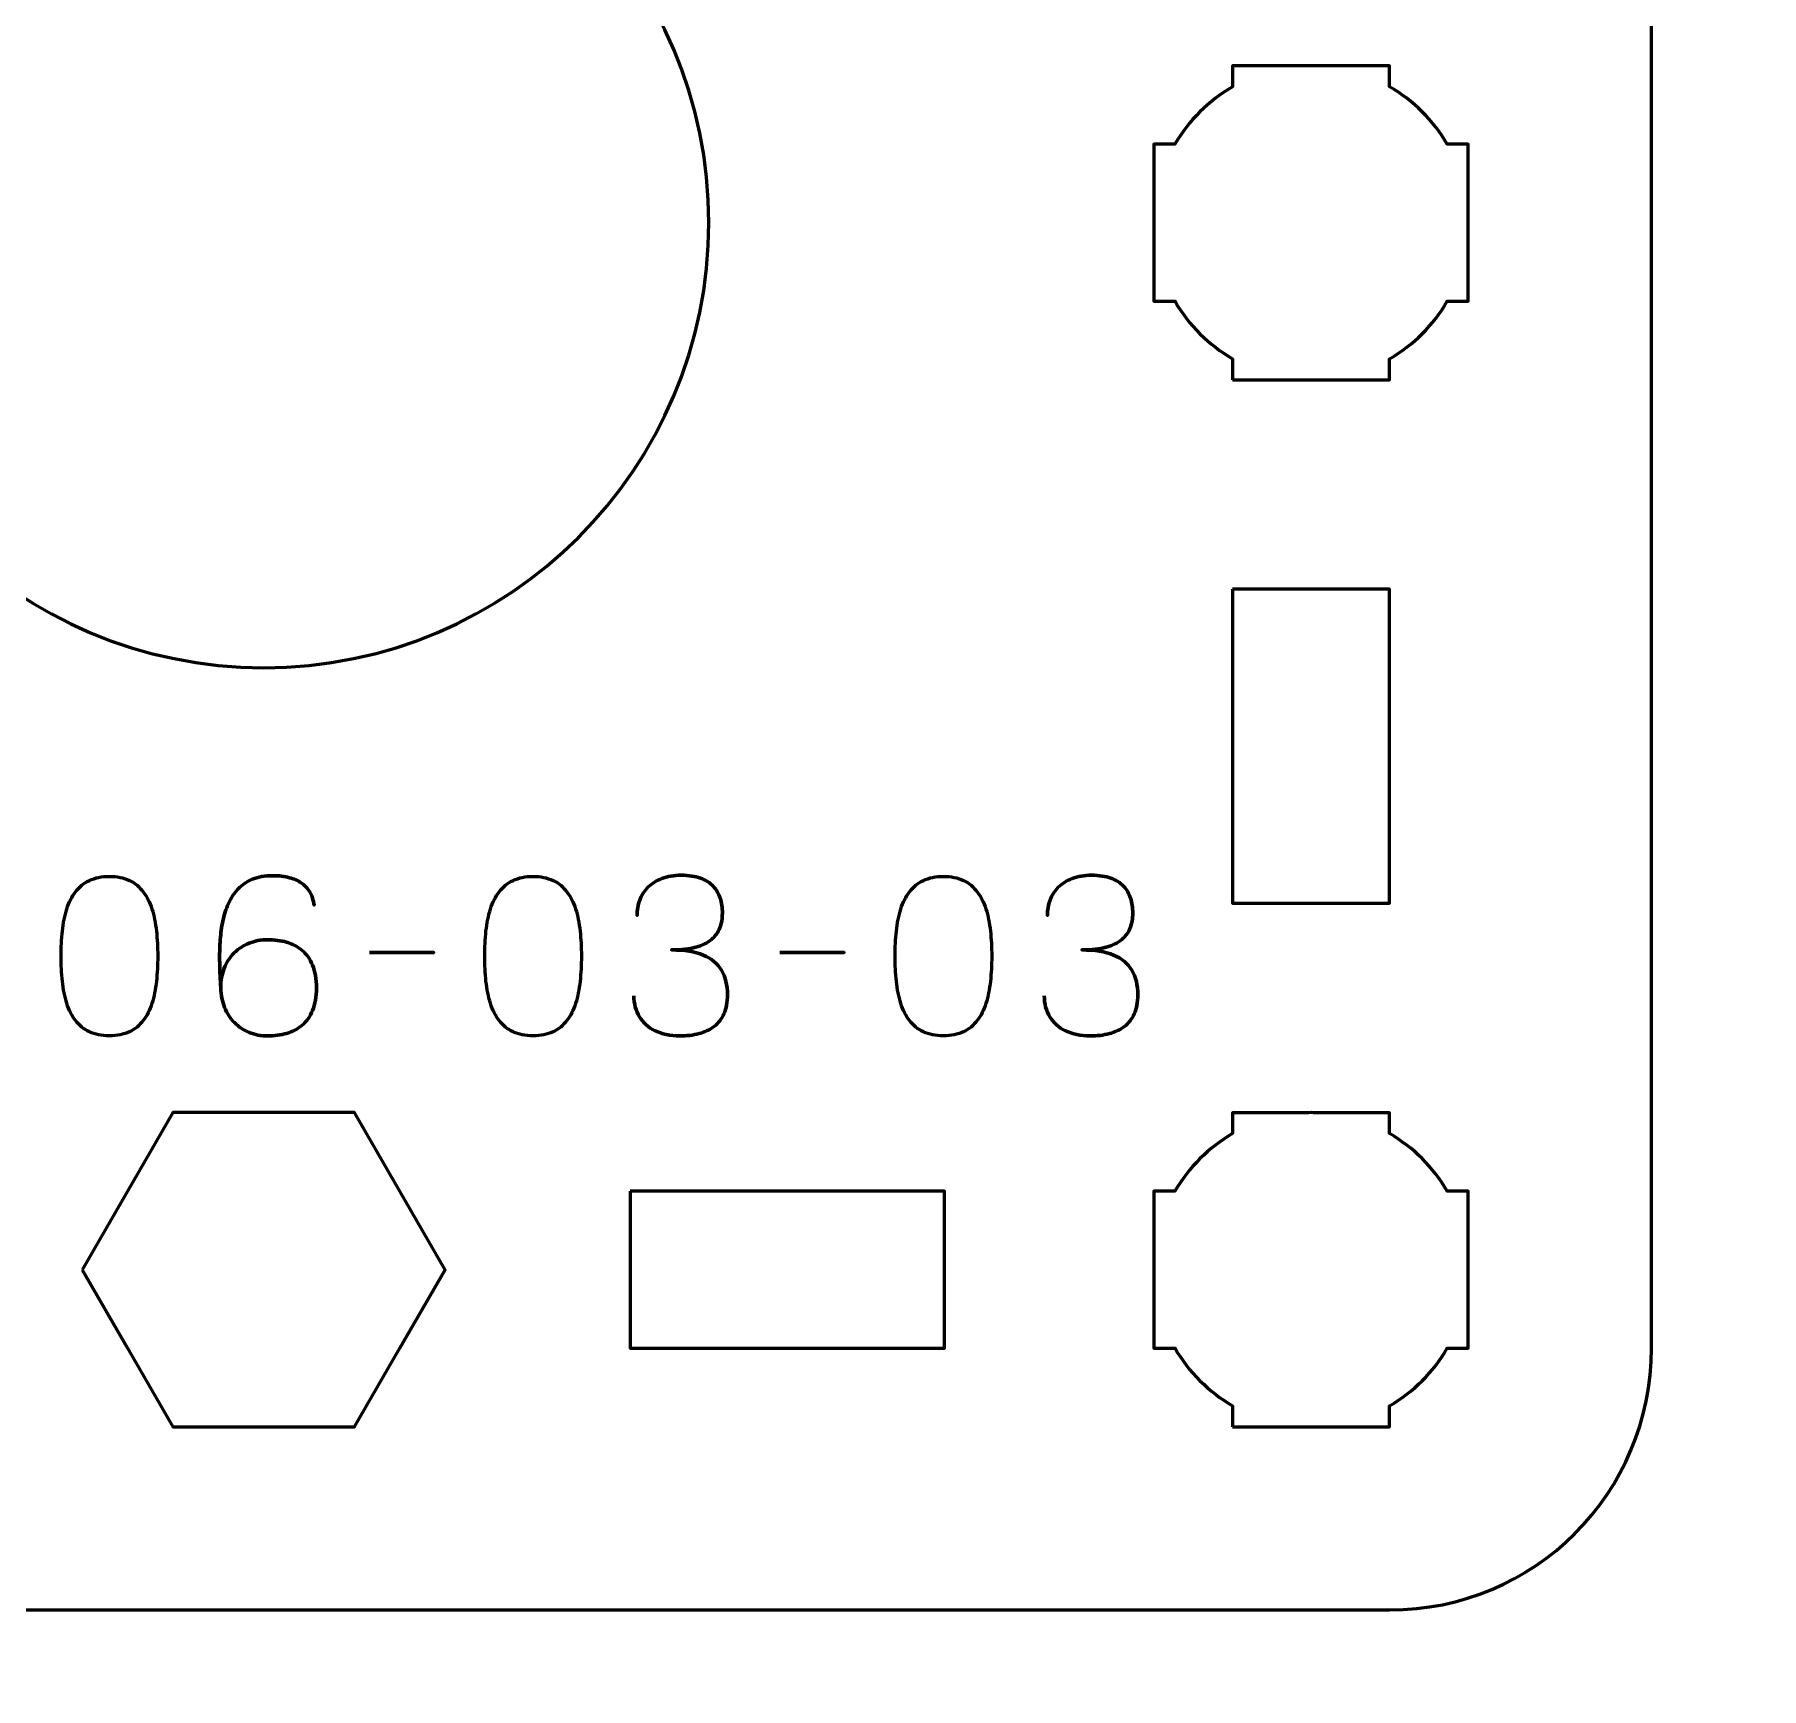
# Model space of a CAD drawing. Header units: centimetres. Extents: x -21 to 0, y -29.7 to 0.
# Drawn here: x -11.938 to -8.64, y -5.95 to -2.79 of the extents above; entities that cross this region are included whole.
import ezdxf

# ---------------------------------------------------------------- set-up
doc = ezdxf.new("R2010")
doc.units = ezdxf.units.CM
doc.header["$MEASUREMENT"] = 0
doc.layers.add('Layer 1', color=7, linetype='Continuous')

msp = doc.modelspace()

# ---------------------------------------------------------------- linework, layer by layer
at = {"layer": 'Layer 1', "color": 1, "lineweight": 53}
msp.add_open_spline([(-21.00003, -29.19995), (-21.00003, -29.19995), (-21.00003, -1.69992), (-21.00003, -1.69992), (-21.00003, -1.69992), (-21.00003, -1.61709), (-20.93286, -1.54992), (-20.85003, -1.54992), (-20.85003, -1.54992), (-20.7672, -1.54992), (-20.70003, -1.48275), (-20.70003, -1.39992), (-20.70003, -1.39992), (-20.70003, -1.31709), (-20.7672, -1.24992), (-20.85003, -1.24992), (-20.85003, -1.24992), (-20.93286, -1.24992), (-21.00003, -1.18275), (-21.00003, -1.09992), (-21.00003, -1.09992), (-21.00003, -1.09992), (-21.00003, -0.49992), (-21.00003, -0.49992), (-21.00003, -0.49992), (-21.00003, -0.22295), (-20.77694, 0.00004), (-20.49994, 0.00004), (-20.49994, 0.00004), (-20.49994, 0.00004), (-0.50008, 0.00004), (-0.50008, 0.00004), (-0.50008, 0.00004), (-0.22294, 0.00004), (0.00002, -0.22295), (0.00002, -0.49992), (0.00002, -0.49992), (0.00002, -0.49992), (0.00002, -29.19995), (0.00002, -29.19995), (0.00002, -29.19995), (0.00002, -29.47695), (-0.22294, -29.70004), (-0.50008, -29.70004), (-0.50008, -29.70004), (-0.50008, -29.70004), (-20.49994, -29.70004), (-20.49994, -29.70004), (-20.49994, -29.70004), (-20.77694, -29.70004), (-21.00003, -29.47695), (-21.00003, -29.19995)], degree=3, knots=[0, 0, 0, 0, 0.0769231, 0.0769231, 0.0769231, 0.0769231, 0.1538462, 0.1538462, 0.1538462, 0.1538462, 0.2307692, 0.2307692, 0.2307692, 0.2307692, 0.3076923, 0.3076923, 0.3076923, 0.3076923, 0.3846154, 0.3846154, 0.3846154, 0.3846154, 0.4615385, 0.4615385, 0.4615385, 0.4615385, 0.5384615, 0.5384615, 0.5384615, 0.5384615, 0.6153846, 0.6153846, 0.6153846, 0.6153846, 0.6923077, 0.6923077, 0.6923077, 0.6923077, 0.7692308, 0.7692308, 0.7692308, 0.7692308, 0.8461538, 0.8461538, 0.8461538, 0.8461538, 0.9230769, 0.9230769, 0.9230769, 0.9230769, 1, 1, 1, 1], dxfattribs=at)
at = {"layer": 'Layer 1', "color": 3, "lineweight": 53}
msp.add_open_spline([(-13.64992, -0.49997), (-13.64992, -0.49997), (-9.35005, -0.49997), (-9.35005, -0.49997), (-9.35005, -0.49997), (-9.07291, -0.49997), (-8.84995, -0.72306), (-8.84995, -1.00006), (-8.84995, -1.00006), (-8.84995, -1.00006), (-8.84995, -5.29993), (-8.84995, -5.29993), (-8.84995, -5.29993), (-8.84995, -5.57707), (-9.07291, -5.80003), (-9.35005, -5.80003), (-9.35005, -5.80003), (-9.35005, -5.80003), (-13.64992, -5.80003), (-13.64992, -5.80003), (-13.64992, -5.80003), (-13.92692, -5.80003), (-14.15001, -5.57707), (-14.15001, -5.29993), (-14.15001, -5.29993), (-14.15001, -5.29993), (-14.15001, -1.00006), (-14.15001, -1.00006), (-14.15001, -1.00006), (-14.15001, -0.72306), (-13.92692, -0.49997), (-13.64992, -0.49997)], degree=3, knots=[0, 0, 0, 0, 0.125, 0.125, 0.125, 0.125, 0.25, 0.25, 0.25, 0.25, 0.375, 0.375, 0.375, 0.375, 0.5, 0.5, 0.5, 0.5, 0.625, 0.625, 0.625, 0.625, 0.75, 0.75, 0.75, 0.75, 0.875, 0.875, 0.875, 0.875, 1, 1, 1, 1], dxfattribs=at)
at = {"layer": 'Layer 1', "lineweight": 53}
for points, knots in [([(-11.49998, -2.3), (-11.03061, -2.3), (-10.64998, -2.68063), (-10.64998, -3.15), (-10.64998, -3.15), (-10.64998, -3.61937), (-11.03061, -4), (-11.49998, -4), (-11.49998, -4), (-11.96935, -4), (-12.34998, -3.61937), (-12.34998, -3.15), (-12.34998, -3.15), (-12.34998, -2.68063), (-11.96935, -2.3), (-11.49998, -2.3)], [0, 0, 0, 0, 0.25, 0.25, 0.25, 0.25, 0.5, 0.5, 0.5, 0.5, 0.75, 0.75, 0.75, 0.75, 1, 1, 1, 1]), ([(-9.64997, -3.45006), (-9.64997, -3.45006), (-9.64997, -3.40988), (-9.64997, -3.40988), (-9.64997, -3.40988), (-9.69551, -3.38355), (-9.73347, -3.3456), (-9.75982, -3.30007), (-9.75982, -3.30007), (-9.75982, -3.30007), (-9.79997, -3.30007), (-9.79997, -3.30007), (-9.79997, -3.30007), (-9.79997, -3.30007), (-9.79997, -3.15155), (-9.79997, -3.15155), (-9.79997, -3.15155), (-9.79997, -3.15155), (-9.79999, -3.15), (-9.79999, -3.15), (-9.79999, -3.15), (-9.79999, -3.15), (-9.79997, -3.14845), (-9.79997, -3.14845), (-9.79997, -3.14845), (-9.79997, -3.14845), (-9.79997, -3.00006), (-9.79997, -3.00006), (-9.79997, -3.00006), (-9.79997, -3.00006), (-9.75987, -3.00006), (-9.75987, -3.00006), (-9.75987, -3.00006), (-9.73352, -2.95449), (-9.69553, -2.91649), (-9.64997, -2.89013), (-9.64997, -2.89013), (-9.64997, -2.89013), (-9.64997, -2.85005), (-9.64997, -2.85005), (-9.64997, -2.85005), (-9.64997, -2.85005), (-9.50463, -2.85005), (-9.50463, -2.85005), (-9.50463, -2.85005), (-9.50463, -2.85005), (-9.49999, -2.84999), (-9.49999, -2.84999), (-9.49999, -2.84999), (-9.49999, -2.84999), (-9.49534, -2.85005), (-9.49534, -2.85005), (-9.49534, -2.85005), (-9.49534, -2.85005), (-9.34996, -2.85005), (-9.34996, -2.85005), (-9.34996, -2.85005), (-9.34996, -2.85005), (-9.34996, -2.89013), (-9.34996, -2.89013), (-9.34996, -2.89013), (-9.30439, -2.91649), (-9.26642, -2.95449), (-9.24008, -3.00006), (-9.24008, -3.00006), (-9.24008, -3.00006), (-9.19996, -3.00006), (-9.19996, -3.00006), (-9.19996, -3.00006), (-9.19996, -3.00006), (-9.19996, -3.30007), (-9.19996, -3.30007), (-9.19996, -3.30007), (-9.19996, -3.30007), (-9.24013, -3.30007), (-9.24013, -3.30007), (-9.24013, -3.30007), (-9.26647, -3.3456), (-9.30443, -3.38355), (-9.34996, -3.40988), (-9.34996, -3.40988), (-9.34996, -3.40988), (-9.34996, -3.45006), (-9.34996, -3.45006), (-9.34996, -3.45006), (-9.34996, -3.45006), (-9.64997, -3.45006), (-9.64997, -3.45006)], [0, 0, 0, 0, 0.0454545, 0.0454545, 0.0454545, 0.0454545, 0.0909091, 0.0909091, 0.0909091, 0.0909091, 0.1363636, 0.1363636, 0.1363636, 0.1363636, 0.1818182, 0.1818182, 0.1818182, 0.1818182, 0.2272727, 0.2272727, 0.2272727, 0.2272727, 0.2727273, 0.2727273, 0.2727273, 0.2727273, 0.3181818, 0.3181818, 0.3181818, 0.3181818, 0.3636364, 0.3636364, 0.3636364, 0.3636364, 0.4090909, 0.4090909, 0.4090909, 0.4090909, 0.4545455, 0.4545455, 0.4545455, 0.4545455, 0.5, 0.5, 0.5, 0.5, 0.5454545, 0.5454545, 0.5454545, 0.5454545, 0.5909091, 0.5909091, 0.5909091, 0.5909091, 0.6363636, 0.6363636, 0.6363636, 0.6363636, 0.6818182, 0.6818182, 0.6818182, 0.6818182, 0.7272727, 0.7272727, 0.7272727, 0.7272727, 0.7727273, 0.7727273, 0.7727273, 0.7727273, 0.8181818, 0.8181818, 0.8181818, 0.8181818, 0.8636364, 0.8636364, 0.8636364, 0.8636364, 0.9090909, 0.9090909, 0.9090909, 0.9090909, 0.9545455, 0.9545455, 0.9545455, 0.9545455, 1, 1, 1, 1]), ([(-9.65005, -3.84998), (-9.65005, -3.84998), (-9.35005, -3.84998), (-9.35005, -3.84998), (-9.35005, -3.84998), (-9.35005, -3.84998), (-9.35005, -4.44998), (-9.35005, -4.44998), (-9.35005, -4.44998), (-9.35005, -4.44998), (-9.65005, -4.44998), (-9.65005, -4.44998), (-9.65005, -4.44998), (-9.65005, -4.44998), (-9.65005, -3.84998), (-9.65005, -3.84998)], [0, 0, 0, 0, 0.25, 0.25, 0.25, 0.25, 0.5, 0.5, 0.5, 0.5, 0.75, 0.75, 0.75, 0.75, 1, 1, 1, 1]), ([(-11.84639, -5.15), (-11.84639, -5.15), (-11.75979, -5), (-11.75979, -5), (-11.75979, -5), (-11.75979, -5), (-11.67318, -4.85), (-11.67318, -4.85), (-11.67318, -4.85), (-11.67318, -4.85), (-11.49998, -4.85), (-11.49998, -4.85), (-11.49998, -4.85), (-11.49998, -4.85), (-11.32678, -4.85), (-11.32678, -4.85), (-11.32678, -4.85), (-11.32678, -4.85), (-11.24017, -5), (-11.24017, -5), (-11.24017, -5), (-11.24017, -5), (-11.15357, -5.15), (-11.15357, -5.15), (-11.15357, -5.15), (-11.15357, -5.15), (-11.24017, -5.3), (-11.24017, -5.3), (-11.24017, -5.3), (-11.24017, -5.3), (-11.32678, -5.45), (-11.32678, -5.45), (-11.32678, -5.45), (-11.32678, -5.45), (-11.49998, -5.45), (-11.49998, -5.45), (-11.49998, -5.45), (-11.49998, -5.45), (-11.67318, -5.45), (-11.67318, -5.45), (-11.67318, -5.45), (-11.67318, -5.45), (-11.75979, -5.3), (-11.75979, -5.3), (-11.75979, -5.3), (-11.75979, -5.3), (-11.84639, -5.15), (-11.84639, -5.15)], [0, 0, 0, 0, 0.0833333, 0.0833333, 0.0833333, 0.0833333, 0.1666667, 0.1666667, 0.1666667, 0.1666667, 0.25, 0.25, 0.25, 0.25, 0.3333333, 0.3333333, 0.3333333, 0.3333333, 0.4166667, 0.4166667, 0.4166667, 0.4166667, 0.5, 0.5, 0.5, 0.5, 0.5833333, 0.5833333, 0.5833333, 0.5833333, 0.6666667, 0.6666667, 0.6666667, 0.6666667, 0.75, 0.75, 0.75, 0.75, 0.8333333, 0.8333333, 0.8333333, 0.8333333, 0.9166667, 0.9166667, 0.9166667, 0.9166667, 1, 1, 1, 1]), ([(-9.64997, -5.45006), (-9.64997, -5.45006), (-9.64997, -5.40988), (-9.64997, -5.40988), (-9.64997, -5.40988), (-9.69551, -5.38355), (-9.73347, -5.3456), (-9.75982, -5.30007), (-9.75982, -5.30007), (-9.75982, -5.30007), (-9.79997, -5.30007), (-9.79997, -5.30007), (-9.79997, -5.30007), (-9.79997, -5.30007), (-9.79997, -5.15155), (-9.79997, -5.15155), (-9.79997, -5.15155), (-9.79997, -5.15155), (-9.79999, -5.15), (-9.79999, -5.15), (-9.79999, -5.15), (-9.79999, -5.15), (-9.79997, -5.14845), (-9.79997, -5.14845), (-9.79997, -5.14845), (-9.79997, -5.14845), (-9.79997, -5.00006), (-9.79997, -5.00006), (-9.79997, -5.00006), (-9.79997, -5.00006), (-9.75987, -5.00006), (-9.75987, -5.00006), (-9.75987, -5.00006), (-9.73352, -4.95449), (-9.69553, -4.91649), (-9.64997, -4.89013), (-9.64997, -4.89013), (-9.64997, -4.89013), (-9.64997, -4.85005), (-9.64997, -4.85005), (-9.64997, -4.85005), (-9.64997, -4.85005), (-9.50463, -4.85005), (-9.50463, -4.85005), (-9.50463, -4.85005), (-9.50463, -4.85005), (-9.49999, -4.84999), (-9.49999, -4.84999), (-9.49999, -4.84999), (-9.49999, -4.84999), (-9.49534, -4.85005), (-9.49534, -4.85005), (-9.49534, -4.85005), (-9.49534, -4.85005), (-9.34996, -4.85005), (-9.34996, -4.85005), (-9.34996, -4.85005), (-9.34996, -4.85005), (-9.34996, -4.89013), (-9.34996, -4.89013), (-9.34996, -4.89013), (-9.30439, -4.91649), (-9.26642, -4.95449), (-9.24008, -5.00006), (-9.24008, -5.00006), (-9.24008, -5.00006), (-9.19996, -5.00006), (-9.19996, -5.00006), (-9.19996, -5.00006), (-9.19996, -5.00006), (-9.19996, -5.30007), (-9.19996, -5.30007), (-9.19996, -5.30007), (-9.19996, -5.30007), (-9.24013, -5.30007), (-9.24013, -5.30007), (-9.24013, -5.30007), (-9.26647, -5.3456), (-9.30443, -5.38355), (-9.34996, -5.40988), (-9.34996, -5.40988), (-9.34996, -5.40988), (-9.34996, -5.45006), (-9.34996, -5.45006), (-9.34996, -5.45006), (-9.34996, -5.45006), (-9.64997, -5.45006), (-9.64997, -5.45006)], [0, 0, 0, 0, 0.0454545, 0.0454545, 0.0454545, 0.0454545, 0.0909091, 0.0909091, 0.0909091, 0.0909091, 0.1363636, 0.1363636, 0.1363636, 0.1363636, 0.1818182, 0.1818182, 0.1818182, 0.1818182, 0.2272727, 0.2272727, 0.2272727, 0.2272727, 0.2727273, 0.2727273, 0.2727273, 0.2727273, 0.3181818, 0.3181818, 0.3181818, 0.3181818, 0.3636364, 0.3636364, 0.3636364, 0.3636364, 0.4090909, 0.4090909, 0.4090909, 0.4090909, 0.4545455, 0.4545455, 0.4545455, 0.4545455, 0.5, 0.5, 0.5, 0.5, 0.5454545, 0.5454545, 0.5454545, 0.5454545, 0.5909091, 0.5909091, 0.5909091, 0.5909091, 0.6363636, 0.6363636, 0.6363636, 0.6363636, 0.6818182, 0.6818182, 0.6818182, 0.6818182, 0.7272727, 0.7272727, 0.7272727, 0.7272727, 0.7727273, 0.7727273, 0.7727273, 0.7727273, 0.8181818, 0.8181818, 0.8181818, 0.8181818, 0.8636364, 0.8636364, 0.8636364, 0.8636364, 0.9090909, 0.9090909, 0.9090909, 0.9090909, 0.9545455, 0.9545455, 0.9545455, 0.9545455, 1, 1, 1, 1]), ([(-10.8, -4.99993), (-10.8, -4.99993), (-10.2, -4.99993), (-10.2, -4.99993), (-10.2, -4.99993), (-10.2, -4.99993), (-10.2, -5.29993), (-10.2, -5.29993), (-10.2, -5.29993), (-10.2, -5.29993), (-10.8, -5.29993), (-10.8, -5.29993), (-10.8, -5.29993), (-10.8, -5.29993), (-10.8, -4.99993), (-10.8, -4.99993)], [0, 0, 0, 0, 0.25, 0.25, 0.25, 0.25, 0.5, 0.5, 0.5, 0.5, 0.75, 0.75, 0.75, 0.75, 1, 1, 1, 1])]:
    msp.add_open_spline(points, degree=3, knots=knots, dxfattribs=at)
at = {"layer": 'Layer 1', "color": 5, "lineweight": 53}
for points, knots in [([(-11.79466, -4.70342), (-11.77985, -4.70335), (-11.76708, -4.70074), (-11.75642, -4.69566), (-11.75642, -4.69566), (-11.74584, -4.69058), (-11.73702, -4.68331), (-11.72997, -4.67407), (-11.72997, -4.67407), (-11.72298, -4.66476), (-11.71748, -4.65375), (-11.71339, -4.64105), (-11.71339, -4.64105), (-11.70936, -4.62835), (-11.70647, -4.61445), (-11.70485, -4.59921), (-11.70485, -4.59921), (-11.70315, -4.58397), (-11.70231, -4.56795), (-11.70238, -4.55102), (-11.70238, -4.55102), (-11.70231, -4.53416), (-11.70315, -4.51814), (-11.70485, -4.50297), (-11.70485, -4.50297), (-11.70647, -4.4878), (-11.70936, -4.47383), (-11.71339, -4.46113), (-11.71339, -4.46113), (-11.71748, -4.4485), (-11.72298, -4.4375), (-11.72997, -4.42811), (-11.72997, -4.42811), (-11.73702, -4.4188), (-11.74584, -4.41153), (-11.75642, -4.40645), (-11.75642, -4.40645), (-11.76708, -4.4013), (-11.77985, -4.39869), (-11.79466, -4.39862), (-11.79466, -4.39862), (-11.80948, -4.39869), (-11.82225, -4.4013), (-11.83291, -4.40645), (-11.83291, -4.40645), (-11.84349, -4.41153), (-11.85231, -4.4188), (-11.85936, -4.42811), (-11.85936, -4.42811), (-11.86635, -4.4375), (-11.87185, -4.4485), (-11.87594, -4.46113), (-11.87594, -4.46113), (-11.87997, -4.47383), (-11.88286, -4.4878), (-11.88448, -4.50297), (-11.88448, -4.50297), (-11.88617, -4.51814), (-11.88702, -4.53416), (-11.88695, -4.55102), (-11.88695, -4.55102), (-11.88702, -4.56795), (-11.88617, -4.58397), (-11.88448, -4.59921), (-11.88448, -4.59921), (-11.88286, -4.61445), (-11.87997, -4.62835), (-11.87594, -4.64105), (-11.87594, -4.64105), (-11.87185, -4.65375), (-11.86635, -4.66476), (-11.85936, -4.67407), (-11.85936, -4.67407), (-11.85231, -4.68331), (-11.84349, -4.69058), (-11.83291, -4.69566), (-11.83291, -4.69566), (-11.82225, -4.70074), (-11.80948, -4.70335), (-11.79466, -4.70342)], [0, 0, 0, 0, 0.05, 0.05, 0.05, 0.05, 0.1, 0.1, 0.1, 0.1, 0.15, 0.15, 0.15, 0.15, 0.2, 0.2, 0.2, 0.2, 0.25, 0.25, 0.25, 0.25, 0.3, 0.3, 0.3, 0.3, 0.35, 0.35, 0.35, 0.35, 0.4, 0.4, 0.4, 0.4, 0.45, 0.45, 0.45, 0.45, 0.5, 0.5, 0.5, 0.5, 0.55, 0.55, 0.55, 0.55, 0.6, 0.6, 0.6, 0.6, 0.65, 0.65, 0.65, 0.65, 0.7, 0.7, 0.7, 0.7, 0.75, 0.75, 0.75, 0.75, 0.8, 0.8, 0.8, 0.8, 0.85, 0.85, 0.85, 0.85, 0.9, 0.9, 0.9, 0.9, 0.95, 0.95, 0.95, 0.95, 1, 1, 1, 1]), ([(-11.79466, -4.70342), (-11.77985, -4.70335), (-11.76708, -4.70074), (-11.75642, -4.69566), (-11.75642, -4.69566), (-11.74584, -4.69058), (-11.73702, -4.68331), (-11.72997, -4.67407), (-11.72997, -4.67407), (-11.72298, -4.66476), (-11.71748, -4.65375), (-11.71339, -4.64105), (-11.71339, -4.64105), (-11.70936, -4.62835), (-11.70647, -4.61445), (-11.70485, -4.59921), (-11.70485, -4.59921), (-11.70315, -4.58397), (-11.70231, -4.56795), (-11.70238, -4.55102), (-11.70238, -4.55102), (-11.70231, -4.53416), (-11.70315, -4.51814), (-11.70485, -4.50297), (-11.70485, -4.50297), (-11.70647, -4.4878), (-11.70936, -4.47383), (-11.71339, -4.46113), (-11.71339, -4.46113), (-11.71748, -4.4485), (-11.72298, -4.4375), (-11.72997, -4.42811), (-11.72997, -4.42811), (-11.73702, -4.4188), (-11.74584, -4.41153), (-11.75642, -4.40645), (-11.75642, -4.40645), (-11.76708, -4.4013), (-11.77985, -4.39869), (-11.79466, -4.39862), (-11.79466, -4.39862), (-11.80948, -4.39869), (-11.82225, -4.4013), (-11.83291, -4.40645), (-11.83291, -4.40645), (-11.84349, -4.41153), (-11.85231, -4.4188), (-11.85936, -4.42811), (-11.85936, -4.42811), (-11.86635, -4.4375), (-11.87185, -4.4485), (-11.87594, -4.46113), (-11.87594, -4.46113), (-11.87997, -4.47383), (-11.88286, -4.4878), (-11.88448, -4.50297), (-11.88448, -4.50297), (-11.88617, -4.51814), (-11.88702, -4.53416), (-11.88695, -4.55102), (-11.88695, -4.55102), (-11.88702, -4.56795), (-11.88617, -4.58397), (-11.88448, -4.59921), (-11.88448, -4.59921), (-11.88286, -4.61445), (-11.87997, -4.62835), (-11.87594, -4.64105), (-11.87594, -4.64105), (-11.87185, -4.65375), (-11.86635, -4.66476), (-11.85936, -4.67407), (-11.85936, -4.67407), (-11.85231, -4.68331), (-11.84349, -4.69058), (-11.83291, -4.69566), (-11.83291, -4.69566), (-11.82225, -4.70074), (-11.80948, -4.70335), (-11.79466, -4.70342)], [0, 0, 0, 0, 0.05, 0.05, 0.05, 0.05, 0.1, 0.1, 0.1, 0.1, 0.15, 0.15, 0.15, 0.15, 0.2, 0.2, 0.2, 0.2, 0.25, 0.25, 0.25, 0.25, 0.3, 0.3, 0.3, 0.3, 0.35, 0.35, 0.35, 0.35, 0.4, 0.4, 0.4, 0.4, 0.45, 0.45, 0.45, 0.45, 0.5, 0.5, 0.5, 0.5, 0.55, 0.55, 0.55, 0.55, 0.6, 0.6, 0.6, 0.6, 0.65, 0.65, 0.65, 0.65, 0.7, 0.7, 0.7, 0.7, 0.75, 0.75, 0.75, 0.75, 0.8, 0.8, 0.8, 0.8, 0.85, 0.85, 0.85, 0.85, 0.9, 0.9, 0.9, 0.9, 0.95, 0.95, 0.95, 0.95, 1, 1, 1, 1]), ([(-11.58215, -4.61156), (-11.58208, -4.59773), (-11.57983, -4.58524), (-11.57531, -4.57395), (-11.57531, -4.57395), (-11.57087, -4.56273), (-11.56459, -4.55307), (-11.55647, -4.54495), (-11.55647, -4.54495), (-11.54843, -4.53691), (-11.5389, -4.5307), (-11.52804, -4.52633), (-11.52804, -4.52633), (-11.51717, -4.52195), (-11.50525, -4.51977), (-11.49241, -4.51969), (-11.49241, -4.51969), (-11.4795, -4.51962), (-11.46743, -4.52125), (-11.45621, -4.52449), (-11.45621, -4.52449), (-11.44499, -4.52767), (-11.43519, -4.53289), (-11.42665, -4.54009), (-11.42665, -4.54009), (-11.41811, -4.54721), (-11.41141, -4.55667), (-11.40661, -4.56845), (-11.40661, -4.56845), (-11.40182, -4.58023), (-11.39935, -4.59455), (-11.39928, -4.61156), (-11.39928, -4.61156), (-11.39935, -4.62856), (-11.40182, -4.64288), (-11.40661, -4.65467), (-11.40661, -4.65467), (-11.41141, -4.66645), (-11.41811, -4.6759), (-11.42665, -4.68303), (-11.42665, -4.68303), (-11.43519, -4.69023), (-11.44499, -4.69545), (-11.45621, -4.69862), (-11.45621, -4.69862), (-11.46743, -4.70187), (-11.4795, -4.70349), (-11.49241, -4.70342), (-11.49241, -4.70342), (-11.50525, -4.70335), (-11.51703, -4.70116), (-11.52783, -4.69679), (-11.52783, -4.69679), (-11.53855, -4.69241), (-11.54786, -4.6862), (-11.55584, -4.67809), (-11.55584, -4.67809), (-11.56381, -4.67005), (-11.57009, -4.66038), (-11.5746, -4.64909), (-11.5746, -4.64909), (-11.57919, -4.63787), (-11.58166, -4.62539), (-11.58215, -4.61156), (-11.58215, -4.61156), (-11.58244, -4.60457), (-11.58279, -4.59625), (-11.58328, -4.58658), (-11.58328, -4.58658), (-11.58378, -4.57684), (-11.58406, -4.56626), (-11.58413, -4.5549), (-11.58413, -4.5549), (-11.5842, -4.54347), (-11.58385, -4.53169), (-11.58293, -4.51962), (-11.58293, -4.51962), (-11.58208, -4.50749), (-11.58039, -4.49556), (-11.57792, -4.48378), (-11.57792, -4.48378), (-11.57545, -4.47207), (-11.57192, -4.46099), (-11.56727, -4.45062), (-11.56727, -4.45062), (-11.56261, -4.44025), (-11.55661, -4.43108), (-11.5492, -4.4231), (-11.5492, -4.4231), (-11.54173, -4.41513), (-11.53262, -4.40885), (-11.52183, -4.40427), (-11.52183, -4.40427), (-11.51103, -4.39975), (-11.49826, -4.39742), (-11.48352, -4.39735), (-11.48352, -4.39735), (-11.47068, -4.39742), (-11.45981, -4.39869), (-11.45078, -4.40116), (-11.45078, -4.40116), (-11.44175, -4.40363), (-11.43434, -4.40695), (-11.42841, -4.41104), (-11.42841, -4.41104), (-11.42256, -4.4152), (-11.4179, -4.41972), (-11.41452, -4.42473), (-11.41452, -4.42473), (-11.41113, -4.42967), (-11.40859, -4.43468), (-11.40704, -4.43969), (-11.40704, -4.43969), (-11.40541, -4.44469), (-11.40436, -4.44935), (-11.40393, -4.45366), (-11.40393, -4.45366), (-11.40436, -4.44935), (-11.40541, -4.44469), (-11.40704, -4.43969), (-11.40704, -4.43969), (-11.40859, -4.43468), (-11.41113, -4.42967), (-11.41452, -4.42473), (-11.41452, -4.42473), (-11.4179, -4.41972), (-11.42256, -4.4152), (-11.42841, -4.41104), (-11.42841, -4.41104), (-11.43434, -4.40695), (-11.44175, -4.40363), (-11.45078, -4.40116), (-11.45078, -4.40116), (-11.45981, -4.39869), (-11.47068, -4.39742), (-11.48352, -4.39735), (-11.48352, -4.39735), (-11.49826, -4.39742), (-11.51103, -4.39975), (-11.52183, -4.40427), (-11.52183, -4.40427), (-11.53262, -4.40885), (-11.54173, -4.41513), (-11.5492, -4.4231), (-11.5492, -4.4231), (-11.55661, -4.43108), (-11.56261, -4.44025), (-11.56727, -4.45062), (-11.56727, -4.45062), (-11.57192, -4.46099), (-11.57545, -4.47207), (-11.57792, -4.48378), (-11.57792, -4.48378), (-11.58039, -4.49556), (-11.58208, -4.50749), (-11.58293, -4.51962), (-11.58293, -4.51962), (-11.58385, -4.53169), (-11.5842, -4.54347), (-11.58413, -4.5549), (-11.58413, -4.5549), (-11.58406, -4.56626), (-11.58378, -4.57684), (-11.58328, -4.58658), (-11.58328, -4.58658), (-11.58279, -4.59625), (-11.58244, -4.60457), (-11.58215, -4.61156), (-11.58215, -4.61156), (-11.58166, -4.62539), (-11.57919, -4.63787), (-11.5746, -4.64909), (-11.5746, -4.64909), (-11.57009, -4.66038), (-11.56381, -4.67005), (-11.55584, -4.67809), (-11.55584, -4.67809), (-11.54786, -4.6862), (-11.53855, -4.69241), (-11.52783, -4.69679), (-11.52783, -4.69679), (-11.51703, -4.70116), (-11.50525, -4.70335), (-11.49241, -4.70342), (-11.49241, -4.70342), (-11.4795, -4.70349), (-11.46743, -4.70187), (-11.45621, -4.69862), (-11.45621, -4.69862), (-11.44499, -4.69545), (-11.43519, -4.69023), (-11.42665, -4.68303), (-11.42665, -4.68303), (-11.41811, -4.6759), (-11.41141, -4.66645), (-11.40661, -4.65467), (-11.40661, -4.65467), (-11.40182, -4.64288), (-11.39935, -4.62856), (-11.39928, -4.61156), (-11.39928, -4.61156), (-11.39935, -4.59455), (-11.40182, -4.58023), (-11.40661, -4.56845), (-11.40661, -4.56845), (-11.41141, -4.55667), (-11.41811, -4.54721), (-11.42665, -4.54009), (-11.42665, -4.54009), (-11.43519, -4.53289), (-11.44499, -4.52767), (-11.45621, -4.52449), (-11.45621, -4.52449), (-11.46743, -4.52125), (-11.4795, -4.51962), (-11.49241, -4.51969), (-11.49241, -4.51969), (-11.50525, -4.51977), (-11.51717, -4.52195), (-11.52804, -4.52633), (-11.52804, -4.52633), (-11.5389, -4.5307), (-11.54843, -4.53691), (-11.55647, -4.54495), (-11.55647, -4.54495), (-11.56459, -4.55307), (-11.57087, -4.56273), (-11.57531, -4.57395), (-11.57531, -4.57395), (-11.57983, -4.58524), (-11.58208, -4.59773), (-11.58215, -4.61156)], [0, 0, 0, 0, 0.0172414, 0.0172414, 0.0172414, 0.0172414, 0.0344828, 0.0344828, 0.0344828, 0.0344828, 0.0517241, 0.0517241, 0.0517241, 0.0517241, 0.0689655, 0.0689655, 0.0689655, 0.0689655, 0.0862069, 0.0862069, 0.0862069, 0.0862069, 0.1034483, 0.1034483, 0.1034483, 0.1034483, 0.1206897, 0.1206897, 0.1206897, 0.1206897, 0.137931, 0.137931, 0.137931, 0.137931, 0.1551724, 0.1551724, 0.1551724, 0.1551724, 0.1724138, 0.1724138, 0.1724138, 0.1724138, 0.1896552, 0.1896552, 0.1896552, 0.1896552, 0.2068966, 0.2068966, 0.2068966, 0.2068966, 0.2241379, 0.2241379, 0.2241379, 0.2241379, 0.2413793, 0.2413793, 0.2413793, 0.2413793, 0.2586207, 0.2586207, 0.2586207, 0.2586207, 0.2758621, 0.2758621, 0.2758621, 0.2758621, 0.2931034, 0.2931034, 0.2931034, 0.2931034, 0.3103448, 0.3103448, 0.3103448, 0.3103448, 0.3275862, 0.3275862, 0.3275862, 0.3275862, 0.3448276, 0.3448276, 0.3448276, 0.3448276, 0.362069, 0.362069, 0.362069, 0.362069, 0.3793103, 0.3793103, 0.3793103, 0.3793103, 0.3965517, 0.3965517, 0.3965517, 0.3965517, 0.4137931, 0.4137931, 0.4137931, 0.4137931, 0.4310345, 0.4310345, 0.4310345, 0.4310345, 0.4482759, 0.4482759, 0.4482759, 0.4482759, 0.4655172, 0.4655172, 0.4655172, 0.4655172, 0.4827586, 0.4827586, 0.4827586, 0.4827586, 0.5, 0.5, 0.5, 0.5, 0.5172414, 0.5172414, 0.5172414, 0.5172414, 0.5344828, 0.5344828, 0.5344828, 0.5344828, 0.5517241, 0.5517241, 0.5517241, 0.5517241, 0.5689655, 0.5689655, 0.5689655, 0.5689655, 0.5862069, 0.5862069, 0.5862069, 0.5862069, 0.6034483, 0.6034483, 0.6034483, 0.6034483, 0.6206897, 0.6206897, 0.6206897, 0.6206897, 0.637931, 0.637931, 0.637931, 0.637931, 0.6551724, 0.6551724, 0.6551724, 0.6551724, 0.6724138, 0.6724138, 0.6724138, 0.6724138, 0.6896552, 0.6896552, 0.6896552, 0.6896552, 0.7068966, 0.7068966, 0.7068966, 0.7068966, 0.7241379, 0.7241379, 0.7241379, 0.7241379, 0.7413793, 0.7413793, 0.7413793, 0.7413793, 0.7586207, 0.7586207, 0.7586207, 0.7586207, 0.7758621, 0.7758621, 0.7758621, 0.7758621, 0.7931034, 0.7931034, 0.7931034, 0.7931034, 0.8103448, 0.8103448, 0.8103448, 0.8103448, 0.8275862, 0.8275862, 0.8275862, 0.8275862, 0.8448276, 0.8448276, 0.8448276, 0.8448276, 0.862069, 0.862069, 0.862069, 0.862069, 0.8793103, 0.8793103, 0.8793103, 0.8793103, 0.8965517, 0.8965517, 0.8965517, 0.8965517, 0.9137931, 0.9137931, 0.9137931, 0.9137931, 0.9310345, 0.9310345, 0.9310345, 0.9310345, 0.9482759, 0.9482759, 0.9482759, 0.9482759, 0.9655172, 0.9655172, 0.9655172, 0.9655172, 0.9827586, 0.9827586, 0.9827586, 0.9827586, 1, 1, 1, 1]), ([(-10.98568, -4.70342), (-10.97087, -4.70335), (-10.9581, -4.70074), (-10.94744, -4.69566), (-10.94744, -4.69566), (-10.93686, -4.69058), (-10.92804, -4.68331), (-10.92099, -4.67407), (-10.92099, -4.67407), (-10.914, -4.66476), (-10.9085, -4.65375), (-10.90441, -4.64105), (-10.90441, -4.64105), (-10.90038, -4.62835), (-10.89749, -4.61445), (-10.89587, -4.59921), (-10.89587, -4.59921), (-10.89417, -4.58397), (-10.89333, -4.56795), (-10.8934, -4.55102), (-10.8934, -4.55102), (-10.89333, -4.53416), (-10.89417, -4.51814), (-10.89587, -4.50297), (-10.89587, -4.50297), (-10.89749, -4.4878), (-10.90038, -4.47383), (-10.90441, -4.46113), (-10.90441, -4.46113), (-10.9085, -4.4485), (-10.914, -4.4375), (-10.92099, -4.42811), (-10.92099, -4.42811), (-10.92804, -4.4188), (-10.93686, -4.41153), (-10.94744, -4.40645), (-10.94744, -4.40645), (-10.9581, -4.4013), (-10.97087, -4.39869), (-10.98568, -4.39862), (-10.98568, -4.39862), (-11.0005, -4.39869), (-11.01327, -4.4013), (-11.02393, -4.40645), (-11.02393, -4.40645), (-11.03451, -4.41153), (-11.04333, -4.4188), (-11.05038, -4.42811), (-11.05038, -4.42811), (-11.05737, -4.4375), (-11.06287, -4.4485), (-11.06696, -4.46113), (-11.06696, -4.46113), (-11.07099, -4.47383), (-11.07388, -4.4878), (-11.0755, -4.50297), (-11.0755, -4.50297), (-11.07719, -4.51814), (-11.07804, -4.53416), (-11.07797, -4.55102), (-11.07797, -4.55102), (-11.07804, -4.56795), (-11.07719, -4.58397), (-11.0755, -4.59921), (-11.0755, -4.59921), (-11.07388, -4.61445), (-11.07099, -4.62835), (-11.06696, -4.64105), (-11.06696, -4.64105), (-11.06287, -4.65375), (-11.05737, -4.66476), (-11.05038, -4.67407), (-11.05038, -4.67407), (-11.04333, -4.68331), (-11.03451, -4.69058), (-11.02393, -4.69566), (-11.02393, -4.69566), (-11.01327, -4.70074), (-11.0005, -4.70335), (-10.98568, -4.70342)], [0, 0, 0, 0, 0.05, 0.05, 0.05, 0.05, 0.1, 0.1, 0.1, 0.1, 0.15, 0.15, 0.15, 0.15, 0.2, 0.2, 0.2, 0.2, 0.25, 0.25, 0.25, 0.25, 0.3, 0.3, 0.3, 0.3, 0.35, 0.35, 0.35, 0.35, 0.4, 0.4, 0.4, 0.4, 0.45, 0.45, 0.45, 0.45, 0.5, 0.5, 0.5, 0.5, 0.55, 0.55, 0.55, 0.55, 0.6, 0.6, 0.6, 0.6, 0.65, 0.65, 0.65, 0.65, 0.7, 0.7, 0.7, 0.7, 0.75, 0.75, 0.75, 0.75, 0.8, 0.8, 0.8, 0.8, 0.85, 0.85, 0.85, 0.85, 0.9, 0.9, 0.9, 0.9, 0.95, 0.95, 0.95, 0.95, 1, 1, 1, 1]), ([(-10.98568, -4.70342), (-10.97087, -4.70335), (-10.9581, -4.70074), (-10.94744, -4.69566), (-10.94744, -4.69566), (-10.93686, -4.69058), (-10.92804, -4.68331), (-10.92099, -4.67407), (-10.92099, -4.67407), (-10.914, -4.66476), (-10.9085, -4.65375), (-10.90441, -4.64105), (-10.90441, -4.64105), (-10.90038, -4.62835), (-10.89749, -4.61445), (-10.89587, -4.59921), (-10.89587, -4.59921), (-10.89417, -4.58397), (-10.89333, -4.56795), (-10.8934, -4.55102), (-10.8934, -4.55102), (-10.89333, -4.53416), (-10.89417, -4.51814), (-10.89587, -4.50297), (-10.89587, -4.50297), (-10.89749, -4.4878), (-10.90038, -4.47383), (-10.90441, -4.46113), (-10.90441, -4.46113), (-10.9085, -4.4485), (-10.914, -4.4375), (-10.92099, -4.42811), (-10.92099, -4.42811), (-10.92804, -4.4188), (-10.93686, -4.41153), (-10.94744, -4.40645), (-10.94744, -4.40645), (-10.9581, -4.4013), (-10.97087, -4.39869), (-10.98568, -4.39862), (-10.98568, -4.39862), (-11.0005, -4.39869), (-11.01327, -4.4013), (-11.02393, -4.40645), (-11.02393, -4.40645), (-11.03451, -4.41153), (-11.04333, -4.4188), (-11.05038, -4.42811), (-11.05038, -4.42811), (-11.05737, -4.4375), (-11.06287, -4.4485), (-11.06696, -4.46113), (-11.06696, -4.46113), (-11.07099, -4.47383), (-11.07388, -4.4878), (-11.0755, -4.50297), (-11.0755, -4.50297), (-11.07719, -4.51814), (-11.07804, -4.53416), (-11.07797, -4.55102), (-11.07797, -4.55102), (-11.07804, -4.56795), (-11.07719, -4.58397), (-11.0755, -4.59921), (-11.0755, -4.59921), (-11.07388, -4.61445), (-11.07099, -4.62835), (-11.06696, -4.64105), (-11.06696, -4.64105), (-11.06287, -4.65375), (-11.05737, -4.66476), (-11.05038, -4.67407), (-11.05038, -4.67407), (-11.04333, -4.68331), (-11.03451, -4.69058), (-11.02393, -4.69566), (-11.02393, -4.69566), (-11.01327, -4.70074), (-11.0005, -4.70335), (-10.98568, -4.70342)], [0, 0, 0, 0, 0.05, 0.05, 0.05, 0.05, 0.1, 0.1, 0.1, 0.1, 0.15, 0.15, 0.15, 0.15, 0.2, 0.2, 0.2, 0.2, 0.25, 0.25, 0.25, 0.25, 0.3, 0.3, 0.3, 0.3, 0.35, 0.35, 0.35, 0.35, 0.4, 0.4, 0.4, 0.4, 0.45, 0.45, 0.45, 0.45, 0.5, 0.5, 0.5, 0.5, 0.55, 0.55, 0.55, 0.55, 0.6, 0.6, 0.6, 0.6, 0.65, 0.65, 0.65, 0.65, 0.7, 0.7, 0.7, 0.7, 0.75, 0.75, 0.75, 0.75, 0.8, 0.8, 0.8, 0.8, 0.85, 0.85, 0.85, 0.85, 0.9, 0.9, 0.9, 0.9, 0.95, 0.95, 0.95, 0.95, 1, 1, 1, 1]), ([(-10.79307, -4.6268), (-10.793, -4.64204), (-10.78947, -4.6553), (-10.78249, -4.6668), (-10.78249, -4.6668), (-10.7755, -4.67823), (-10.76555, -4.68719), (-10.75257, -4.69361), (-10.75257, -4.69361), (-10.73959, -4.70003), (-10.724, -4.70328), (-10.70586, -4.70342), (-10.70586, -4.70342), (-10.69225, -4.70342), (-10.6799, -4.70201), (-10.66868, -4.69905), (-10.66868, -4.69905), (-10.65753, -4.69608), (-10.64794, -4.6915), (-10.63982, -4.68522), (-10.63982, -4.68522), (-10.63171, -4.67894), (-10.6255, -4.67082), (-10.62106, -4.66095), (-10.62106, -4.66095), (-10.61668, -4.651), (-10.6145, -4.63907), (-10.61443, -4.6251), (-10.61443, -4.6251), (-10.61435, -4.60648), (-10.61816, -4.59074), (-10.62571, -4.57797), (-10.62571, -4.57797), (-10.63326, -4.5652), (-10.64498, -4.55561), (-10.66071, -4.54905), (-10.66071, -4.54905), (-10.67644, -4.54248), (-10.69662, -4.53917), (-10.7211, -4.53917), (-10.7211, -4.53917), (-10.70283, -4.53924), (-10.68752, -4.53755), (-10.67503, -4.53409), (-10.67503, -4.53409), (-10.66261, -4.53063), (-10.65267, -4.52576), (-10.64519, -4.51941), (-10.64519, -4.51941), (-10.63771, -4.51313), (-10.63228, -4.50565), (-10.62903, -4.49705), (-10.62903, -4.49705), (-10.62571, -4.48851), (-10.62409, -4.47913), (-10.62416, -4.4689), (-10.62416, -4.4689), (-10.62409, -4.45866), (-10.6255, -4.44921), (-10.62832, -4.44046), (-10.62832, -4.44046), (-10.63108, -4.43171), (-10.63559, -4.42402), (-10.64173, -4.41746), (-10.64173, -4.41746), (-10.64787, -4.4109), (-10.65598, -4.40575), (-10.66593, -4.40208), (-10.66593, -4.40208), (-10.67595, -4.39841), (-10.68816, -4.39658), (-10.70248, -4.39651), (-10.70248, -4.39651), (-10.71673, -4.39658), (-10.72922, -4.39869), (-10.7398, -4.40279), (-10.7398, -4.40279), (-10.75046, -4.40688), (-10.7592, -4.41245), (-10.76626, -4.41958), (-10.76626, -4.41958), (-10.77324, -4.4267), (-10.77847, -4.43482), (-10.78192, -4.44399), (-10.78192, -4.44399), (-10.78545, -4.45316), (-10.78714, -4.4629), (-10.78714, -4.47313), (-10.78714, -4.47313), (-10.78714, -4.4629), (-10.78545, -4.45316), (-10.78192, -4.44399), (-10.78192, -4.44399), (-10.77847, -4.43482), (-10.77324, -4.4267), (-10.76626, -4.41958), (-10.76626, -4.41958), (-10.7592, -4.41245), (-10.75046, -4.40688), (-10.7398, -4.40279), (-10.7398, -4.40279), (-10.72922, -4.39869), (-10.71673, -4.39658), (-10.70248, -4.39651), (-10.70248, -4.39651), (-10.68816, -4.39658), (-10.67595, -4.39841), (-10.66593, -4.40208), (-10.66593, -4.40208), (-10.65598, -4.40575), (-10.64787, -4.4109), (-10.64173, -4.41746), (-10.64173, -4.41746), (-10.63559, -4.42402), (-10.63108, -4.43171), (-10.62832, -4.44046), (-10.62832, -4.44046), (-10.6255, -4.44921), (-10.62409, -4.45866), (-10.62416, -4.4689), (-10.62416, -4.4689), (-10.62409, -4.47913), (-10.62571, -4.48851), (-10.62903, -4.49705), (-10.62903, -4.49705), (-10.63228, -4.50565), (-10.63771, -4.51313), (-10.64519, -4.51941), (-10.64519, -4.51941), (-10.65267, -4.52576), (-10.66261, -4.53063), (-10.67503, -4.53409), (-10.67503, -4.53409), (-10.68752, -4.53755), (-10.70283, -4.53924), (-10.7211, -4.53917), (-10.7211, -4.53917), (-10.69662, -4.53917), (-10.67644, -4.54248), (-10.66071, -4.54905), (-10.66071, -4.54905), (-10.64498, -4.55561), (-10.63326, -4.5652), (-10.62571, -4.57797), (-10.62571, -4.57797), (-10.61816, -4.59074), (-10.61435, -4.60648), (-10.61443, -4.6251), (-10.61443, -4.6251), (-10.6145, -4.63907), (-10.61668, -4.651), (-10.62106, -4.66095), (-10.62106, -4.66095), (-10.6255, -4.67082), (-10.63171, -4.67894), (-10.63982, -4.68522), (-10.63982, -4.68522), (-10.64794, -4.6915), (-10.65753, -4.69608), (-10.66868, -4.69905), (-10.66868, -4.69905), (-10.6799, -4.70201), (-10.69225, -4.70342), (-10.70586, -4.70342), (-10.70586, -4.70342), (-10.724, -4.70328), (-10.73959, -4.70003), (-10.75257, -4.69361), (-10.75257, -4.69361), (-10.76555, -4.68719), (-10.7755, -4.67823), (-10.78249, -4.6668), (-10.78249, -4.6668), (-10.78947, -4.6553), (-10.793, -4.64204), (-10.79307, -4.6268)], [0, 0, 0, 0, 0.0227273, 0.0227273, 0.0227273, 0.0227273, 0.0454545, 0.0454545, 0.0454545, 0.0454545, 0.0681818, 0.0681818, 0.0681818, 0.0681818, 0.0909091, 0.0909091, 0.0909091, 0.0909091, 0.1136364, 0.1136364, 0.1136364, 0.1136364, 0.1363636, 0.1363636, 0.1363636, 0.1363636, 0.1590909, 0.1590909, 0.1590909, 0.1590909, 0.1818182, 0.1818182, 0.1818182, 0.1818182, 0.2045455, 0.2045455, 0.2045455, 0.2045455, 0.2272727, 0.2272727, 0.2272727, 0.2272727, 0.25, 0.25, 0.25, 0.25, 0.2727273, 0.2727273, 0.2727273, 0.2727273, 0.2954545, 0.2954545, 0.2954545, 0.2954545, 0.3181818, 0.3181818, 0.3181818, 0.3181818, 0.3409091, 0.3409091, 0.3409091, 0.3409091, 0.3636364, 0.3636364, 0.3636364, 0.3636364, 0.3863636, 0.3863636, 0.3863636, 0.3863636, 0.4090909, 0.4090909, 0.4090909, 0.4090909, 0.4318182, 0.4318182, 0.4318182, 0.4318182, 0.4545455, 0.4545455, 0.4545455, 0.4545455, 0.4772727, 0.4772727, 0.4772727, 0.4772727, 0.5, 0.5, 0.5, 0.5, 0.5227273, 0.5227273, 0.5227273, 0.5227273, 0.5454545, 0.5454545, 0.5454545, 0.5454545, 0.5681818, 0.5681818, 0.5681818, 0.5681818, 0.5909091, 0.5909091, 0.5909091, 0.5909091, 0.6136364, 0.6136364, 0.6136364, 0.6136364, 0.6363636, 0.6363636, 0.6363636, 0.6363636, 0.6590909, 0.6590909, 0.6590909, 0.6590909, 0.6818182, 0.6818182, 0.6818182, 0.6818182, 0.7045455, 0.7045455, 0.7045455, 0.7045455, 0.7272727, 0.7272727, 0.7272727, 0.7272727, 0.75, 0.75, 0.75, 0.75, 0.7727273, 0.7727273, 0.7727273, 0.7727273, 0.7954545, 0.7954545, 0.7954545, 0.7954545, 0.8181818, 0.8181818, 0.8181818, 0.8181818, 0.8409091, 0.8409091, 0.8409091, 0.8409091, 0.8636364, 0.8636364, 0.8636364, 0.8636364, 0.8863636, 0.8863636, 0.8863636, 0.8863636, 0.9090909, 0.9090909, 0.9090909, 0.9090909, 0.9318182, 0.9318182, 0.9318182, 0.9318182, 0.9545455, 0.9545455, 0.9545455, 0.9545455, 0.9772727, 0.9772727, 0.9772727, 0.9772727, 1, 1, 1, 1]), ([(-10.2021, -4.70342), (-10.18729, -4.70335), (-10.17452, -4.70074), (-10.16386, -4.69566), (-10.16386, -4.69566), (-10.15328, -4.69058), (-10.14446, -4.68331), (-10.13741, -4.67407), (-10.13741, -4.67407), (-10.13042, -4.66476), (-10.12492, -4.65375), (-10.12083, -4.64105), (-10.12083, -4.64105), (-10.1168, -4.62835), (-10.11391, -4.61445), (-10.11229, -4.59921), (-10.11229, -4.59921), (-10.11059, -4.58397), (-10.10975, -4.56795), (-10.10982, -4.55102), (-10.10982, -4.55102), (-10.10975, -4.53416), (-10.11059, -4.51814), (-10.11229, -4.50297), (-10.11229, -4.50297), (-10.11391, -4.4878), (-10.1168, -4.47383), (-10.12083, -4.46113), (-10.12083, -4.46113), (-10.12492, -4.4485), (-10.13042, -4.4375), (-10.13741, -4.42811), (-10.13741, -4.42811), (-10.14446, -4.4188), (-10.15328, -4.41153), (-10.16386, -4.40645), (-10.16386, -4.40645), (-10.17452, -4.4013), (-10.18729, -4.39869), (-10.2021, -4.39862), (-10.2021, -4.39862), (-10.21692, -4.39869), (-10.22969, -4.4013), (-10.24035, -4.40645), (-10.24035, -4.40645), (-10.25093, -4.41153), (-10.25975, -4.4188), (-10.2668, -4.42811), (-10.2668, -4.42811), (-10.27379, -4.4375), (-10.27929, -4.4485), (-10.28338, -4.46113), (-10.28338, -4.46113), (-10.28741, -4.47383), (-10.2903, -4.4878), (-10.29192, -4.50297), (-10.29192, -4.50297), (-10.29361, -4.51814), (-10.29446, -4.53416), (-10.29439, -4.55102), (-10.29439, -4.55102), (-10.29446, -4.56795), (-10.29361, -4.58397), (-10.29192, -4.59921), (-10.29192, -4.59921), (-10.2903, -4.61445), (-10.28741, -4.62835), (-10.28338, -4.64105), (-10.28338, -4.64105), (-10.27929, -4.65375), (-10.27379, -4.66476), (-10.2668, -4.67407), (-10.2668, -4.67407), (-10.25975, -4.68331), (-10.25093, -4.69058), (-10.24035, -4.69566), (-10.24035, -4.69566), (-10.22969, -4.70074), (-10.21692, -4.70335), (-10.2021, -4.70342)], [0, 0, 0, 0, 0.05, 0.05, 0.05, 0.05, 0.1, 0.1, 0.1, 0.1, 0.15, 0.15, 0.15, 0.15, 0.2, 0.2, 0.2, 0.2, 0.25, 0.25, 0.25, 0.25, 0.3, 0.3, 0.3, 0.3, 0.35, 0.35, 0.35, 0.35, 0.4, 0.4, 0.4, 0.4, 0.45, 0.45, 0.45, 0.45, 0.5, 0.5, 0.5, 0.5, 0.55, 0.55, 0.55, 0.55, 0.6, 0.6, 0.6, 0.6, 0.65, 0.65, 0.65, 0.65, 0.7, 0.7, 0.7, 0.7, 0.75, 0.75, 0.75, 0.75, 0.8, 0.8, 0.8, 0.8, 0.85, 0.85, 0.85, 0.85, 0.9, 0.9, 0.9, 0.9, 0.95, 0.95, 0.95, 0.95, 1, 1, 1, 1]), ([(-10.2021, -4.70342), (-10.18729, -4.70335), (-10.17452, -4.70074), (-10.16386, -4.69566), (-10.16386, -4.69566), (-10.15328, -4.69058), (-10.14446, -4.68331), (-10.13741, -4.67407), (-10.13741, -4.67407), (-10.13042, -4.66476), (-10.12492, -4.65375), (-10.12083, -4.64105), (-10.12083, -4.64105), (-10.1168, -4.62835), (-10.11391, -4.61445), (-10.11229, -4.59921), (-10.11229, -4.59921), (-10.11059, -4.58397), (-10.10975, -4.56795), (-10.10982, -4.55102), (-10.10982, -4.55102), (-10.10975, -4.53416), (-10.11059, -4.51814), (-10.11229, -4.50297), (-10.11229, -4.50297), (-10.11391, -4.4878), (-10.1168, -4.47383), (-10.12083, -4.46113), (-10.12083, -4.46113), (-10.12492, -4.4485), (-10.13042, -4.4375), (-10.13741, -4.42811), (-10.13741, -4.42811), (-10.14446, -4.4188), (-10.15328, -4.41153), (-10.16386, -4.40645), (-10.16386, -4.40645), (-10.17452, -4.4013), (-10.18729, -4.39869), (-10.2021, -4.39862), (-10.2021, -4.39862), (-10.21692, -4.39869), (-10.22969, -4.4013), (-10.24035, -4.40645), (-10.24035, -4.40645), (-10.25093, -4.41153), (-10.25975, -4.4188), (-10.2668, -4.42811), (-10.2668, -4.42811), (-10.27379, -4.4375), (-10.27929, -4.4485), (-10.28338, -4.46113), (-10.28338, -4.46113), (-10.28741, -4.47383), (-10.2903, -4.4878), (-10.29192, -4.50297), (-10.29192, -4.50297), (-10.29361, -4.51814), (-10.29446, -4.53416), (-10.29439, -4.55102), (-10.29439, -4.55102), (-10.29446, -4.56795), (-10.29361, -4.58397), (-10.29192, -4.59921), (-10.29192, -4.59921), (-10.2903, -4.61445), (-10.28741, -4.62835), (-10.28338, -4.64105), (-10.28338, -4.64105), (-10.27929, -4.65375), (-10.27379, -4.66476), (-10.2668, -4.67407), (-10.2668, -4.67407), (-10.25975, -4.68331), (-10.25093, -4.69058), (-10.24035, -4.69566), (-10.24035, -4.69566), (-10.22969, -4.70074), (-10.21692, -4.70335), (-10.2021, -4.70342)], [0, 0, 0, 0, 0.05, 0.05, 0.05, 0.05, 0.1, 0.1, 0.1, 0.1, 0.15, 0.15, 0.15, 0.15, 0.2, 0.2, 0.2, 0.2, 0.25, 0.25, 0.25, 0.25, 0.3, 0.3, 0.3, 0.3, 0.35, 0.35, 0.35, 0.35, 0.4, 0.4, 0.4, 0.4, 0.45, 0.45, 0.45, 0.45, 0.5, 0.5, 0.5, 0.5, 0.55, 0.55, 0.55, 0.55, 0.6, 0.6, 0.6, 0.6, 0.65, 0.65, 0.65, 0.65, 0.7, 0.7, 0.7, 0.7, 0.75, 0.75, 0.75, 0.75, 0.8, 0.8, 0.8, 0.8, 0.85, 0.85, 0.85, 0.85, 0.9, 0.9, 0.9, 0.9, 0.95, 0.95, 0.95, 0.95, 1, 1, 1, 1]), ([(-10.00949, -4.6268), (-10.00942, -4.64204), (-10.00589, -4.6553), (-9.99891, -4.6668), (-9.99891, -4.6668), (-9.99192, -4.67823), (-9.98197, -4.68719), (-9.96899, -4.69361), (-9.96899, -4.69361), (-9.95601, -4.70003), (-9.94042, -4.70328), (-9.92228, -4.70342), (-9.92228, -4.70342), (-9.90867, -4.70342), (-9.89632, -4.70201), (-9.8851, -4.69905), (-9.8851, -4.69905), (-9.87395, -4.69608), (-9.86436, -4.6915), (-9.85624, -4.68522), (-9.85624, -4.68522), (-9.84813, -4.67894), (-9.84192, -4.67082), (-9.83748, -4.66095), (-9.83748, -4.66095), (-9.8331, -4.651), (-9.83092, -4.63907), (-9.83085, -4.6251), (-9.83085, -4.6251), (-9.83077, -4.60648), (-9.83458, -4.59074), (-9.84213, -4.57797), (-9.84213, -4.57797), (-9.84968, -4.5652), (-9.8614, -4.55561), (-9.87713, -4.54905), (-9.87713, -4.54905), (-9.89286, -4.54248), (-9.91304, -4.53917), (-9.93752, -4.53917), (-9.93752, -4.53917), (-9.91925, -4.53924), (-9.90394, -4.53755), (-9.89145, -4.53409), (-9.89145, -4.53409), (-9.87903, -4.53063), (-9.86909, -4.52576), (-9.86161, -4.51941), (-9.86161, -4.51941), (-9.85413, -4.51313), (-9.8487, -4.50565), (-9.84545, -4.49705), (-9.84545, -4.49705), (-9.84213, -4.48851), (-9.84051, -4.47913), (-9.84058, -4.4689), (-9.84058, -4.4689), (-9.84051, -4.45866), (-9.84192, -4.44921), (-9.84474, -4.44046), (-9.84474, -4.44046), (-9.8475, -4.43171), (-9.85201, -4.42402), (-9.85815, -4.41746), (-9.85815, -4.41746), (-9.86429, -4.4109), (-9.8724, -4.40575), (-9.88235, -4.40208), (-9.88235, -4.40208), (-9.89237, -4.39841), (-9.90458, -4.39658), (-9.9189, -4.39651), (-9.9189, -4.39651), (-9.93315, -4.39658), (-9.94564, -4.39869), (-9.95622, -4.40279), (-9.95622, -4.40279), (-9.96688, -4.40688), (-9.97562, -4.41245), (-9.98268, -4.41958), (-9.98268, -4.41958), (-9.98966, -4.4267), (-9.99489, -4.43482), (-9.99834, -4.44399), (-9.99834, -4.44399), (-10.00187, -4.45316), (-10.00356, -4.4629), (-10.00356, -4.47313), (-10.00356, -4.47313), (-10.00356, -4.4629), (-10.00187, -4.45316), (-9.99834, -4.44399), (-9.99834, -4.44399), (-9.99489, -4.43482), (-9.98966, -4.4267), (-9.98268, -4.41958), (-9.98268, -4.41958), (-9.97562, -4.41245), (-9.96688, -4.40688), (-9.95622, -4.40279), (-9.95622, -4.40279), (-9.94564, -4.39869), (-9.93315, -4.39658), (-9.9189, -4.39651), (-9.9189, -4.39651), (-9.90458, -4.39658), (-9.89237, -4.39841), (-9.88235, -4.40208), (-9.88235, -4.40208), (-9.8724, -4.40575), (-9.86429, -4.4109), (-9.85815, -4.41746), (-9.85815, -4.41746), (-9.85201, -4.42402), (-9.8475, -4.43171), (-9.84474, -4.44046), (-9.84474, -4.44046), (-9.84192, -4.44921), (-9.84051, -4.45866), (-9.84058, -4.4689), (-9.84058, -4.4689), (-9.84051, -4.47913), (-9.84213, -4.48851), (-9.84545, -4.49705), (-9.84545, -4.49705), (-9.8487, -4.50565), (-9.85413, -4.51313), (-9.86161, -4.51941), (-9.86161, -4.51941), (-9.86909, -4.52576), (-9.87903, -4.53063), (-9.89145, -4.53409), (-9.89145, -4.53409), (-9.90394, -4.53755), (-9.91925, -4.53924), (-9.93752, -4.53917), (-9.93752, -4.53917), (-9.91304, -4.53917), (-9.89286, -4.54248), (-9.87713, -4.54905), (-9.87713, -4.54905), (-9.8614, -4.55561), (-9.84968, -4.5652), (-9.84213, -4.57797), (-9.84213, -4.57797), (-9.83458, -4.59074), (-9.83077, -4.60648), (-9.83085, -4.6251), (-9.83085, -4.6251), (-9.83092, -4.63907), (-9.8331, -4.651), (-9.83748, -4.66095), (-9.83748, -4.66095), (-9.84192, -4.67082), (-9.84813, -4.67894), (-9.85624, -4.68522), (-9.85624, -4.68522), (-9.86436, -4.6915), (-9.87395, -4.69608), (-9.8851, -4.69905), (-9.8851, -4.69905), (-9.89632, -4.70201), (-9.90867, -4.70342), (-9.92228, -4.70342), (-9.92228, -4.70342), (-9.94042, -4.70328), (-9.95601, -4.70003), (-9.96899, -4.69361), (-9.96899, -4.69361), (-9.98197, -4.68719), (-9.99192, -4.67823), (-9.99891, -4.6668), (-9.99891, -4.6668), (-10.00589, -4.6553), (-10.00942, -4.64204), (-10.00949, -4.6268)], [0, 0, 0, 0, 0.0227273, 0.0227273, 0.0227273, 0.0227273, 0.0454545, 0.0454545, 0.0454545, 0.0454545, 0.0681818, 0.0681818, 0.0681818, 0.0681818, 0.0909091, 0.0909091, 0.0909091, 0.0909091, 0.1136364, 0.1136364, 0.1136364, 0.1136364, 0.1363636, 0.1363636, 0.1363636, 0.1363636, 0.1590909, 0.1590909, 0.1590909, 0.1590909, 0.1818182, 0.1818182, 0.1818182, 0.1818182, 0.2045455, 0.2045455, 0.2045455, 0.2045455, 0.2272727, 0.2272727, 0.2272727, 0.2272727, 0.25, 0.25, 0.25, 0.25, 0.2727273, 0.2727273, 0.2727273, 0.2727273, 0.2954545, 0.2954545, 0.2954545, 0.2954545, 0.3181818, 0.3181818, 0.3181818, 0.3181818, 0.3409091, 0.3409091, 0.3409091, 0.3409091, 0.3636364, 0.3636364, 0.3636364, 0.3636364, 0.3863636, 0.3863636, 0.3863636, 0.3863636, 0.4090909, 0.4090909, 0.4090909, 0.4090909, 0.4318182, 0.4318182, 0.4318182, 0.4318182, 0.4545455, 0.4545455, 0.4545455, 0.4545455, 0.4772727, 0.4772727, 0.4772727, 0.4772727, 0.5, 0.5, 0.5, 0.5, 0.5227273, 0.5227273, 0.5227273, 0.5227273, 0.5454545, 0.5454545, 0.5454545, 0.5454545, 0.5681818, 0.5681818, 0.5681818, 0.5681818, 0.5909091, 0.5909091, 0.5909091, 0.5909091, 0.6136364, 0.6136364, 0.6136364, 0.6136364, 0.6363636, 0.6363636, 0.6363636, 0.6363636, 0.6590909, 0.6590909, 0.6590909, 0.6590909, 0.6818182, 0.6818182, 0.6818182, 0.6818182, 0.7045455, 0.7045455, 0.7045455, 0.7045455, 0.7272727, 0.7272727, 0.7272727, 0.7272727, 0.75, 0.75, 0.75, 0.75, 0.7727273, 0.7727273, 0.7727273, 0.7727273, 0.7954545, 0.7954545, 0.7954545, 0.7954545, 0.8181818, 0.8181818, 0.8181818, 0.8181818, 0.8409091, 0.8409091, 0.8409091, 0.8409091, 0.8636364, 0.8636364, 0.8636364, 0.8636364, 0.8863636, 0.8863636, 0.8863636, 0.8863636, 0.9090909, 0.9090909, 0.9090909, 0.9090909, 0.9318182, 0.9318182, 0.9318182, 0.9318182, 0.9545455, 0.9545455, 0.9545455, 0.9545455, 0.9772727, 0.9772727, 0.9772727, 0.9772727, 1, 1, 1, 1]), ([(-11.2981, -4.54382), (-11.2981, -4.54382), (-11.17491, -4.54382), (-11.17491, -4.54382), (-11.17491, -4.54382), (-11.17491, -4.54382), (-11.2981, -4.54382), (-11.2981, -4.54382)], [0, 0, 0, 0, 0.5, 0.5, 0.5, 0.5, 1, 1, 1, 1]), ([(-10.51452, -4.54382), (-10.51452, -4.54382), (-10.39133, -4.54382), (-10.39133, -4.54382), (-10.39133, -4.54382), (-10.39133, -4.54382), (-10.51452, -4.54382), (-10.51452, -4.54382)], [0, 0, 0, 0, 0.5, 0.5, 0.5, 0.5, 1, 1, 1, 1])]:
    msp.add_open_spline(points, degree=3, knots=knots, dxfattribs=at)

doc.saveas('drawing.dxf')
